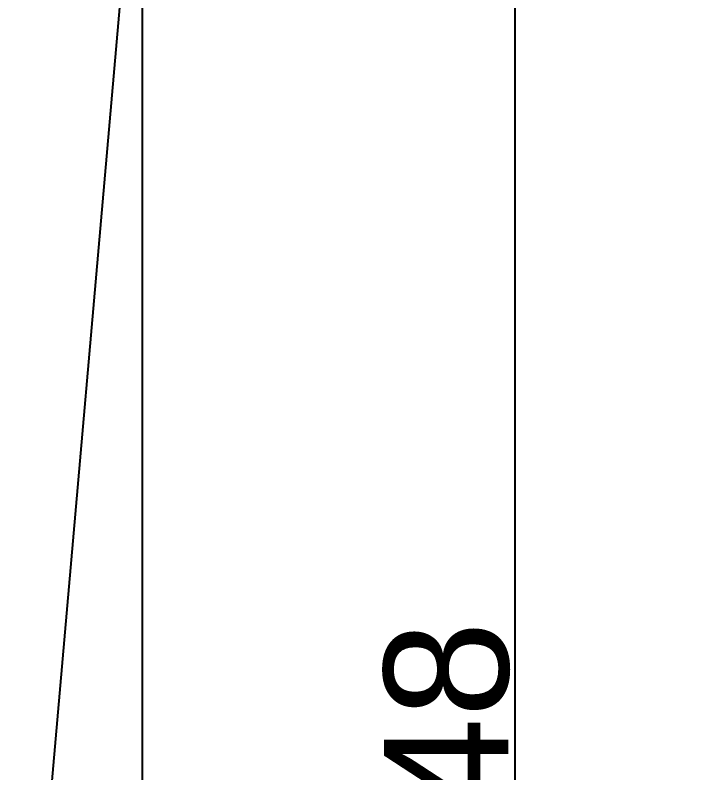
# Model space of a CAD drawing. Header units: millimetres. Extents: x 21205 to 22591, y -3891 to -2911.
# Drawn here: x 21792 to 21873.7, y -3308.6 to -3217.3 of the extents above; entities that cross this region are included whole.
import ezdxf

# ---------------------------------------------------------------- set-up
doc = ezdxf.new("R2010")
doc.units = ezdxf.units.MM
doc.header["$LTSCALE"] = 0.1
doc.layers.add('3', color=3, linetype='Continuous', lineweight=9)
doc.styles.get("Standard").update_dxf_attribs({"font": 'arial.ttf'})
doc.dimstyles.new('A4', dxfattribs={"dimtxt": 4, "dimasz": 3.5, "dimexe": 0.7, "dimexo": 0.625, "dimgap": 0.5, "dimtad": 1, "dimdec": 1, "dimdsep": 46, "dimtxsty": 'Standard', "dimcen": 2.5, "dimclrd": 5, "dimclre": 5, "dimclrt": 7, "dimadec": 3, "dimazin": 2, "dimtfac": 1, "dimtdec": 1, "dimtmove": 0, "dimatfit": 3, "dimfxl": 0, "dimarcsym": 0})

# ---------------------------------------------------------------- blocks, each defined once
blk = doc.blocks.new('*D114')
at = {"layer": '3', "color": 3, "lineweight": -2}
for p, q in [((21808.075, -3183.69), (21852.943, -3183.69)), ((21852.243, -3198.69), (21852.243, -3416.836)), ((21808.075, -3431.836), (21852.943, -3431.836))]:
    blk.add_line(p, q, dxfattribs=at)
at = {"layer": '3', "color": 3}
for points in [[(21849.743, -3198.69), (21854.743, -3198.69), (21852.243, -3183.69)], [(21849.743, -3416.836), (21854.743, -3416.836), (21852.243, -3431.836)]]:
    blk.add_solid(points, dxfattribs=at)
at = {"layer": 'Defpoints', "color": 0}
for p in [(21807.45, -3183.69), (21807.45, -3431.836), (21852.243, -3431.836)]:
    blk.add_point(p, dxfattribs=at)
at = {"layer": '3', "color": 7, "insert": (21844.084, -3307.763), "char_height": 20, "attachment_point": 5, "rotation": 90}
blk.add_mtext('{\\H0.75x;\\C3;248}', dxfattribs=at)
blk = doc.blocks.new('*D116')
at = {"layer": '3', "color": 3, "lineweight": -2}
blk.add_arc((22047.64, -3230.212), 106.711, 168.0605, 261.9395, dxfattribs=at)
at = {"layer": '3', "color": 3}
for points in [[(21940.834, -3207.448), (21945.641, -3208.823), (21947.365, -3193.714)], [(22032.853, -3333.375), (22032.502, -3338.363), (22047.64, -3336.923)]]:
    blk.add_solid(points, dxfattribs=at)
at = {"layer": 'Defpoints', "color": 0}
for p in [(21859.984, -3161.91), (21976.579, -3204.348), (22047.64, -3255.239), (21945.412, -3260.817), (22047.64, -3431.836)]:
    blk.add_point(p, dxfattribs=at)
at = {"layer": '3', "color": 7, "insert": (21966.911, -3286.739), "char_height": 20, "attachment_point": 5, "rotation": 305}
blk.add_mtext('{\\H0.75x;\\C3;110°}', dxfattribs=at)
blk = doc.blocks.new('*D117')
at = {"layer": '3', "color": 3, "lineweight": -2}
blk.add_line((21806.269, -3197.19), (21792.034, -3359.902), dxfattribs=at)
blk.add_arc((22047.64, -438.302), 2932.061, 265.293117, 269.706883, dxfattribs=at)
at = {"layer": '3', "color": 3}
for points in [[(21806.829, -3362.965), (21807.252, -3357.983), (21792.095, -3359.205)], [(22032.647, -3367.824), (22032.634, -3372.824), (22047.64, -3370.362)]]:
    blk.add_solid(points, dxfattribs=at)
at = {"layer": 'Defpoints', "color": 0}
for p in [(21808.579, -3170.792), (21806.323, -3196.568), (22047.64, -3255.239), (21877.156, -3365.402), (22047.64, -3431.836)]:
    blk.add_point(p, dxfattribs=at)
at = {"layer": '3', "color": 7, "insert": (21920.1, -3359.451), "char_height": 20, "attachment_point": 5, "rotation": 357.5}
blk.add_mtext('{\\H0.75x;\\C3;5°}', dxfattribs=at)
blk = doc.blocks.new('*D118')
at = {"layer": '3', "color": 3, "lineweight": -2}
for p, q in [((21807.346, -3184.305), (21807.346, -3477.315)), ((22047.64, -3422.989), (22047.64, -3477.315)), ((21822.346, -3476.615), (22032.64, -3476.615))]:
    blk.add_line(p, q, dxfattribs=at)
at = {"layer": '3', "color": 3}
for points in [[(21822.346, -3474.115), (21822.346, -3479.115), (21807.346, -3476.615)], [(22032.64, -3474.115), (22032.64, -3479.115), (22047.64, -3476.615)]]:
    blk.add_solid(points, dxfattribs=at)
at = {"layer": 'Defpoints', "color": 0}
for p in [(21807.346, -3183.68), (22047.64, -3422.364), (22047.64, -3476.615)]:
    blk.add_point(p, dxfattribs=at)
at = {"layer": '3', "color": 7, "insert": (21927.493, -3468.457), "char_height": 20, "attachment_point": 5}
blk.add_mtext('{\\H0.75x;\\C3;240}', dxfattribs=at)

msp = doc.modelspace()

# ---------------------------------------------------------------- dimensions: what is measured, and where the dimension line sits
at = {"layer": '3'}
for base, line1, line2, picture, middle in [((21945.412, -3260.817), ((22047.64, -3431.836), (22047.64, -3255.239)), ((21859.984, -3161.91), (21976.579, -3204.348)), '*D116', (21966.911, -3286.739)), ((21877.1563, -3365.4017), ((22047.6404, -3431.8359), (22047.6404, -3255.2385)), ((21808.5785, -3170.7922), (21806.3235, -3196.5675)), '*D117', (21920.1003, -3359.4514))]:
    dim = msp.add_angular_dim_2l(base=base, line1=line1, line2=line2, text='{\\H0.75x;\\C3;<>}', dimstyle='A4', override={"dimtxt": 20, "dimasz": 15, "dimdec": 0, "dimclrd": 3, "dimclre": 3, "dimfxl": 0.18, "dimarcsym": 1}, dxfattribs=at)
    dim.commit()
    dim.dimension.update_dxf_attribs({"geometry": picture, "text_midpoint": middle})
dim = msp.add_linear_dim(base=(22047.64, -3476.615), p1=(21807.346, -3183.68), p2=(22047.64, -3422.364), text='{\\H0.75x;\\C3;<>}', dimstyle='A4', override={"dimtxt": 20, "dimasz": 15, "dimdec": 0, "dimclrd": 3, "dimclre": 3, "dimfxl": 0.18, "dimarcsym": 1}, dxfattribs=at)
dim.commit()
dim.dimension.update_dxf_attribs({"geometry": '*D118', "text_midpoint": (21927.493, -3468.457)})
dim = msp.add_linear_dim(base=(21852.243, -3431.836), p1=(21807.45, -3183.69), p2=(21807.45, -3431.836), angle=90, text='{\\H0.75x;\\C3;<>}', dimstyle='A4', override={"dimtxt": 20, "dimasz": 15, "dimdec": 0, "dimclrd": 3, "dimclre": 3, "dimfxl": 0.18, "dimarcsym": 1}, dxfattribs=at)
dim.commit()
dim.dimension.update_dxf_attribs({"geometry": '*D114', "text_midpoint": (21852.243, -3307.763), "dimtype": 160})

doc.saveas('drawing.dxf')
